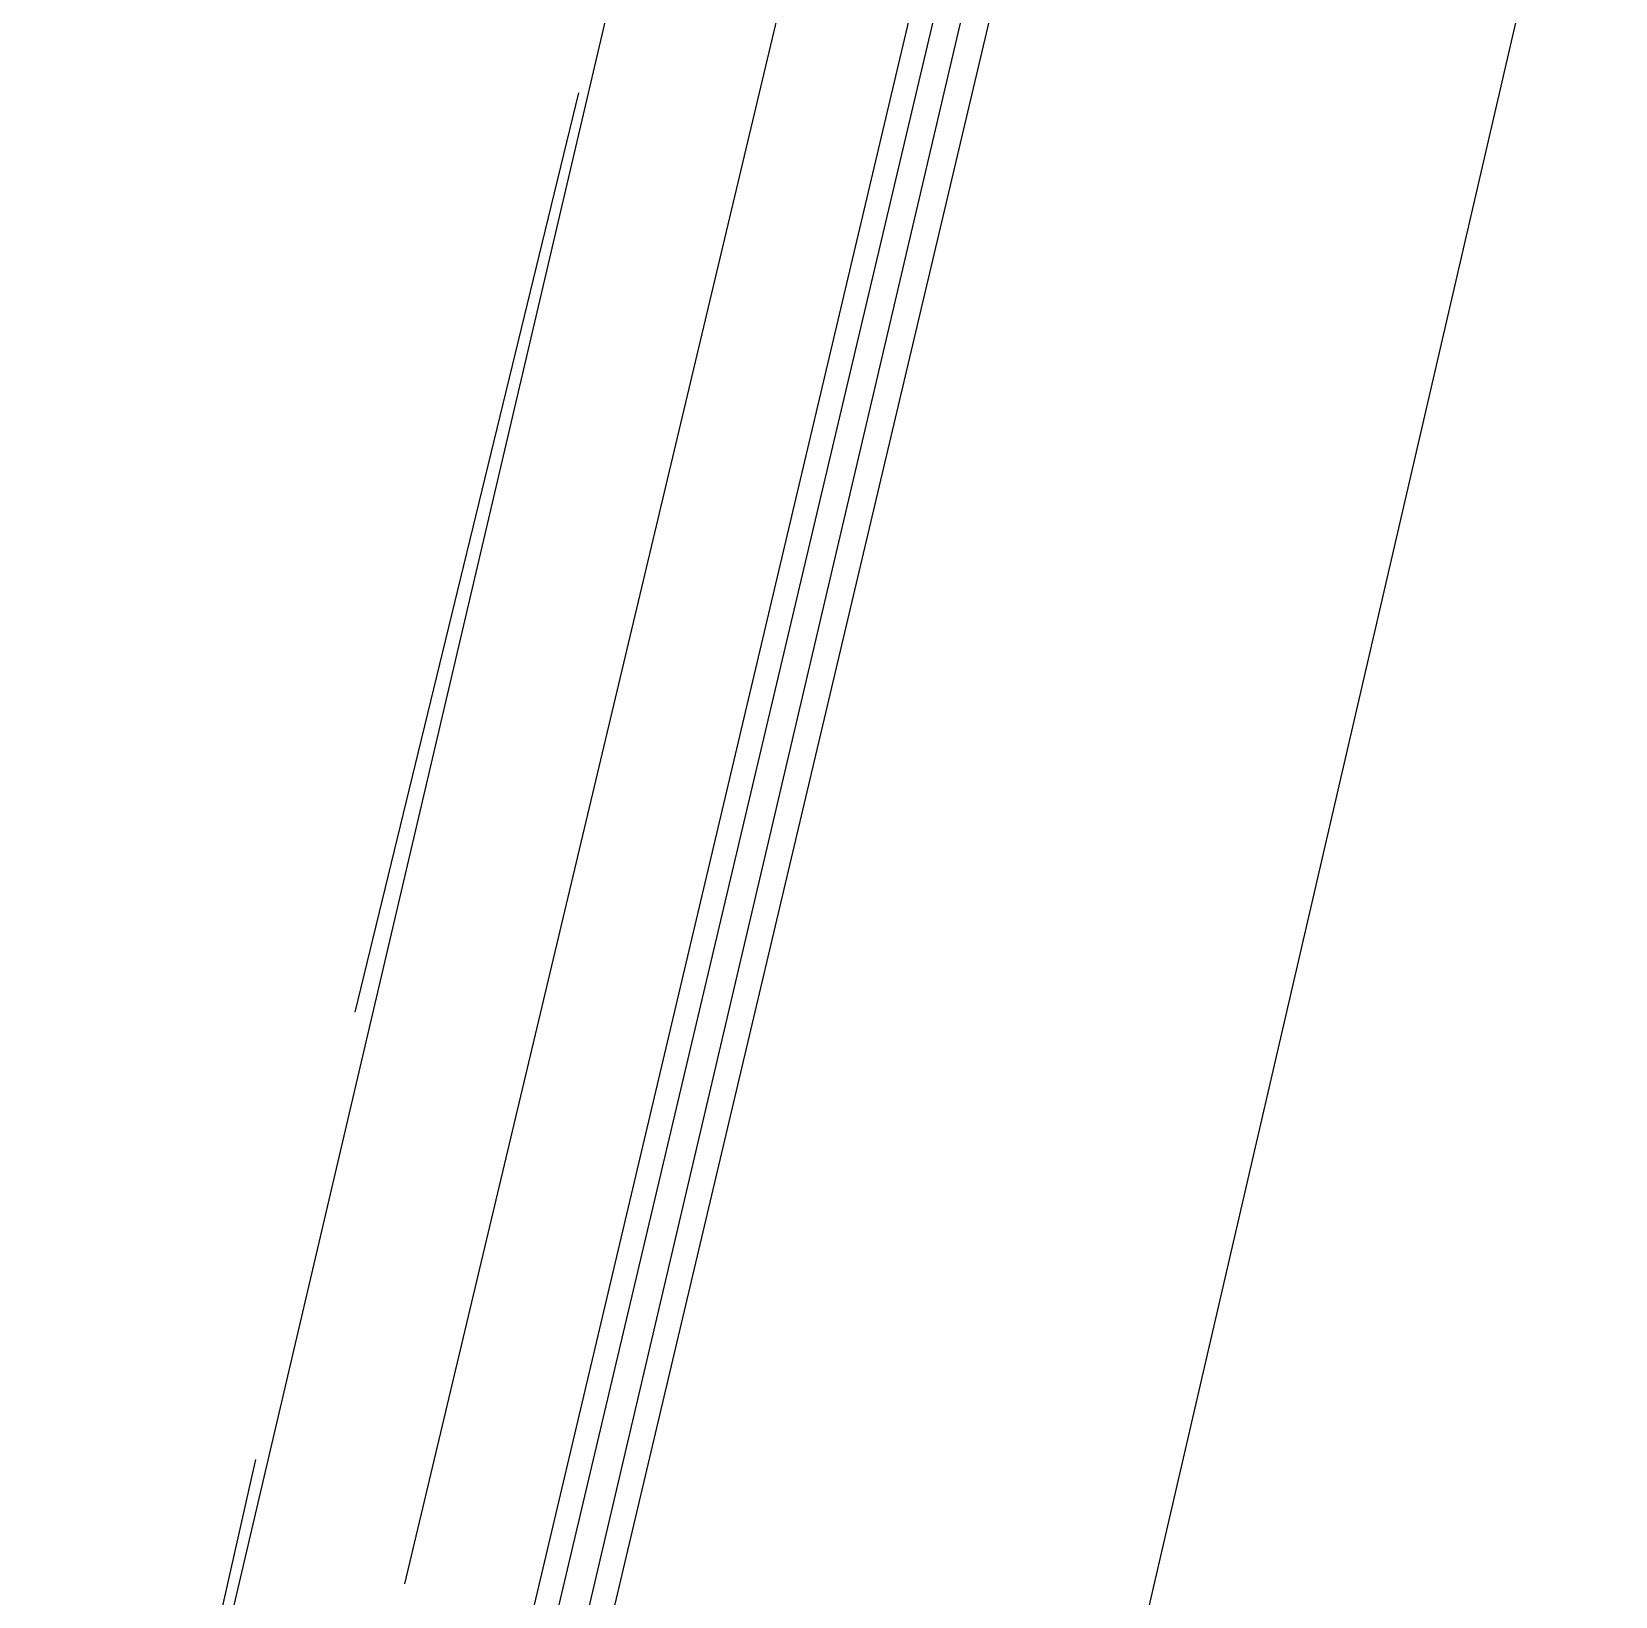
# Model space of a CAD drawing. Header units: feet. Extents: x -84 to 198, y -22 to 181.
# Drawn here: x 113.787 to 114.636, y 61.104 to 61.944 of the extents above; entities that cross this region are included whole.
import ezdxf

# ---------------------------------------------------------------- set-up
doc = ezdxf.new("R2010")
doc.units = ezdxf.units.FT
doc.layers.add('A-LINEA', color=7, linetype='CONTINUOUS')

msp = doc.modelspace()

# ---------------------------------------------------------------- linework, layer by layer
at = {"layer": 'A-LINEA'}
for p, q in [((113.8667, 60.9778), (115.4933, 67.9244)), ((114.3733, 62.7378), (113.9867, 61.1111)), ((114.08, 61.9111), (113.96, 61.4178)), ((113.9067, 61.1778), (113.7867, 60.6444))]:
    msp.add_line(p, q, dxfattribs=at)
for points in [[(114.3333, 60.8711), (114.7467, 62.6578), (115.12, 64.2311)], [(114.44, 62.7244), (114.04, 61.0311), (114.0533, 61.0178), (114.0533, 61.0311), (114.4533, 62.7244)], [(114.48, 62.7111), (114.08, 61.0178), (114.0667, 61.0178), (114.4667, 62.7244)]]:
    msp.add_lwpolyline(points, dxfattribs=at)

doc.saveas('drawing.dxf')
